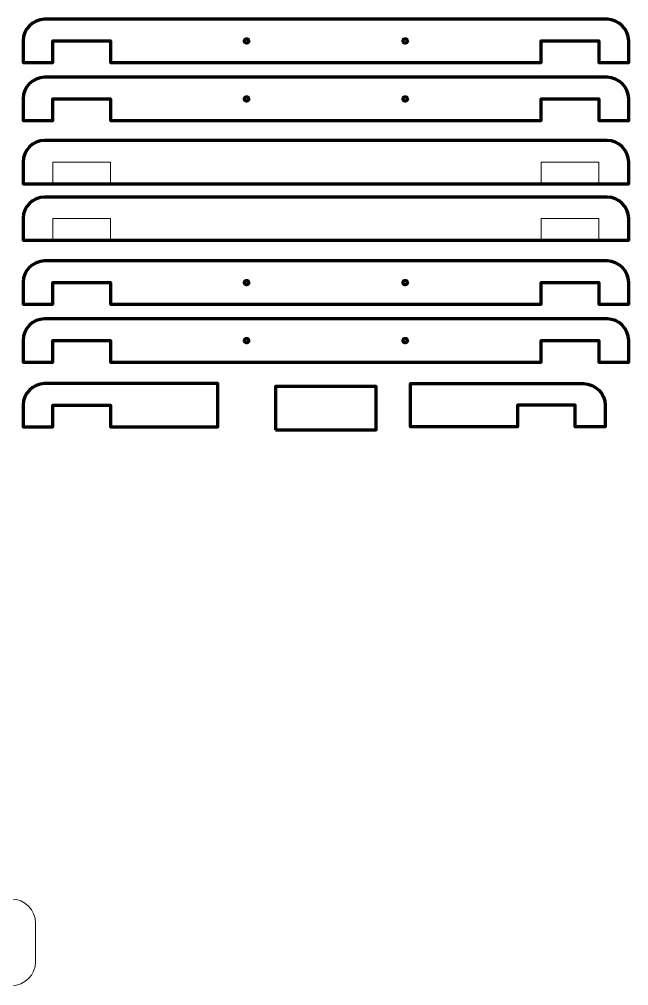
# Model space of a CAD drawing. Header units: centimetres. Extents: x -860 to -17, y -240 to 97.
# Drawn here: x -510.2 to -467.9, y 9.1 to 76.1 of the extents above; entities that cross this region are included whole.
import ezdxf

# ---------------------------------------------------------------- set-up
doc = ezdxf.new("R2010")
doc.units = ezdxf.units.CM
doc.header["$MEASUREMENT"] = 0
doc.layers.add('layer 1', color=7, linetype='Continuous')

msp = doc.modelspace()

# ---------------------------------------------------------------- linework, layer by layer
at = {"layer": 'layer 1', "color": 142, "lineweight": 20}
for points in [[(-507.8226, 64.65181), (-503.8226, 64.65181), (-503.8226, 66.15181), (-507.8226, 66.15181), (-507.8226, 64.65181)], [(-473.9658, 64.65181), (-469.9658, 64.65181), (-469.9658, 66.15181), (-473.9658, 66.15181), (-473.9658, 64.65181)], [(-507.8226, 60.7379), (-503.8226, 60.7379), (-503.8226, 62.2379), (-507.8226, 62.2379), (-507.8226, 60.7379)], [(-473.9658, 60.7379), (-469.9658, 60.7379), (-469.9658, 62.2379), (-473.9658, 62.2379), (-473.9658, 60.7379)]]:
    msp.add_lwpolyline(points, close=True, dxfattribs=at)
at = {"layer": 'layer 1', "color": 242, "lineweight": 158}
msp.add_lwpolyline([(-492.39419, 47.60146), (-485.39419, 47.60146), (-485.39419, 50.60522), (-492.39419, 50.60522), (-492.39419, 47.60146)], close=True, dxfattribs=at)
for centre in [(-494.3942, 74.55349), (-483.3942, 74.55349), (-494.3942, 70.53525), (-483.3942, 70.53525), (-494.3942, 57.80623), (-483.3942, 57.80623), (-494.3942, 53.78799), (-483.3942, 53.78799)]:
    msp.add_ellipse(centre, major_axis=(0, 0.15), ratio=1, dxfattribs=at)
for points, knots in [([(-508.39421, 76.05349), (-508.39421, 76.05349), (-469.39418, 76.05349), (-469.39418, 76.05349), (-469.39418, 76.05349), (-468.56918, 76.05349), (-467.89419, 75.3785), (-467.89419, 74.5535), (-467.89419, 74.5535), (-467.89419, 74.5535), (-467.89419, 74.55348), (-467.89419, 74.55348), (-467.89419, 74.55348), (-467.89419, 74.55348), (-467.89419, 73.05349), (-467.89419, 73.05349), (-467.89419, 73.05349), (-467.89419, 73.05349), (-469.39418, 73.05349), (-469.39418, 73.05349), (-469.39418, 73.05349), (-469.39418, 73.05349), (-469.9658, 73.05349), (-469.9658, 73.05349), (-469.9658, 73.05349), (-469.9658, 73.05349), (-469.9658, 74.55349), (-469.9658, 74.55349), (-469.9658, 74.55349), (-469.9658, 74.55349), (-473.9658, 74.55349), (-473.9658, 74.55349), (-473.9658, 74.55349), (-473.9658, 74.55349), (-473.9658, 73.05349), (-473.9658, 73.05349), (-473.9658, 73.05349), (-473.9658, 73.05349), (-503.8226, 73.05349), (-503.8226, 73.05349), (-503.8226, 73.05349), (-503.8226, 73.05349), (-503.8226, 74.55349), (-503.8226, 74.55349), (-503.8226, 74.55349), (-503.8226, 74.55349), (-507.8226, 74.55349), (-507.8226, 74.55349), (-507.8226, 74.55349), (-507.8226, 74.55349), (-507.8226, 73.05349), (-507.8226, 73.05349), (-507.8226, 73.05349), (-507.8226, 73.05349), (-508.39421, 73.05349), (-508.39421, 73.05349), (-508.39421, 73.05349), (-508.39421, 73.05349), (-509.8942, 73.05349), (-509.8942, 73.05349), (-509.8942, 73.05349), (-509.8942, 73.05349), (-509.8942, 74.55348), (-509.8942, 74.55348), (-509.8942, 74.55348), (-509.8942, 74.55348), (-509.8942, 74.5535), (-509.8942, 74.5535), (-509.8942, 74.5535), (-509.8942, 75.3785), (-509.21921, 76.05349), (-508.39421, 76.05349)], [0, 0, 0, 0, 0.05263158, 0.05263158, 0.05263158, 0.05263158, 0.10526316, 0.10526316, 0.10526316, 0.10526316, 0.15789474, 0.15789474, 0.15789474, 0.15789474, 0.21052632, 0.21052632, 0.21052632, 0.21052632, 0.26315789, 0.26315789, 0.26315789, 0.26315789, 0.31578947, 0.31578947, 0.31578947, 0.31578947, 0.36842105, 0.36842105, 0.36842105, 0.36842105, 0.42105263, 0.42105263, 0.42105263, 0.42105263, 0.47368421, 0.47368421, 0.47368421, 0.47368421, 0.52631579, 0.52631579, 0.52631579, 0.52631579, 0.57894737, 0.57894737, 0.57894737, 0.57894737, 0.63157895, 0.63157895, 0.63157895, 0.63157895, 0.68421053, 0.68421053, 0.68421053, 0.68421053, 0.73684211, 0.73684211, 0.73684211, 0.73684211, 0.78947368, 0.78947368, 0.78947368, 0.78947368, 0.84210526, 0.84210526, 0.84210526, 0.84210526, 0.89473684, 0.89473684, 0.89473684, 0.89473684, 1, 1, 1, 1]), ([(-508.39421, 72.03525), (-508.39421, 72.03525), (-469.39418, 72.03525), (-469.39418, 72.03525), (-469.39418, 72.03525), (-468.56918, 72.03525), (-467.89419, 71.36026), (-467.89419, 70.53526), (-467.89419, 70.53526), (-467.89419, 70.53526), (-467.89419, 70.53524), (-467.89419, 70.53524), (-467.89419, 70.53524), (-467.89419, 70.53524), (-467.89419, 69.03525), (-467.89419, 69.03525), (-467.89419, 69.03525), (-467.89419, 69.03525), (-469.39418, 69.03525), (-469.39418, 69.03525), (-469.39418, 69.03525), (-469.39418, 69.03525), (-469.9658, 69.03525), (-469.9658, 69.03525), (-469.9658, 69.03525), (-469.9658, 69.03525), (-469.9658, 70.53525), (-469.9658, 70.53525), (-469.9658, 70.53525), (-469.9658, 70.53525), (-473.9658, 70.53525), (-473.9658, 70.53525), (-473.9658, 70.53525), (-473.9658, 70.53525), (-473.9658, 69.03525), (-473.9658, 69.03525), (-473.9658, 69.03525), (-473.9658, 69.03525), (-503.8226, 69.03525), (-503.8226, 69.03525), (-503.8226, 69.03525), (-503.8226, 69.03525), (-503.8226, 70.53525), (-503.8226, 70.53525), (-503.8226, 70.53525), (-503.8226, 70.53525), (-507.8226, 70.53525), (-507.8226, 70.53525), (-507.8226, 70.53525), (-507.8226, 70.53525), (-507.8226, 69.03525), (-507.8226, 69.03525), (-507.8226, 69.03525), (-507.8226, 69.03525), (-508.39421, 69.03525), (-508.39421, 69.03525), (-508.39421, 69.03525), (-508.39421, 69.03525), (-509.8942, 69.03525), (-509.8942, 69.03525), (-509.8942, 69.03525), (-509.8942, 69.03525), (-509.8942, 70.53524), (-509.8942, 70.53524), (-509.8942, 70.53524), (-509.8942, 70.53524), (-509.8942, 70.53526), (-509.8942, 70.53526), (-509.8942, 70.53526), (-509.8942, 71.36026), (-509.21921, 72.03525), (-508.39421, 72.03525)], [0, 0, 0, 0, 0.05263158, 0.05263158, 0.05263158, 0.05263158, 0.10526316, 0.10526316, 0.10526316, 0.10526316, 0.15789474, 0.15789474, 0.15789474, 0.15789474, 0.21052632, 0.21052632, 0.21052632, 0.21052632, 0.26315789, 0.26315789, 0.26315789, 0.26315789, 0.31578947, 0.31578947, 0.31578947, 0.31578947, 0.36842105, 0.36842105, 0.36842105, 0.36842105, 0.42105263, 0.42105263, 0.42105263, 0.42105263, 0.47368421, 0.47368421, 0.47368421, 0.47368421, 0.52631579, 0.52631579, 0.52631579, 0.52631579, 0.57894737, 0.57894737, 0.57894737, 0.57894737, 0.63157895, 0.63157895, 0.63157895, 0.63157895, 0.68421053, 0.68421053, 0.68421053, 0.68421053, 0.73684211, 0.73684211, 0.73684211, 0.73684211, 0.78947368, 0.78947368, 0.78947368, 0.78947368, 0.84210526, 0.84210526, 0.84210526, 0.84210526, 0.89473684, 0.89473684, 0.89473684, 0.89473684, 1, 1, 1, 1]), ([(-508.39421, 67.65181), (-508.39421, 67.65181), (-469.39418, 67.65181), (-469.39418, 67.65181), (-469.39418, 67.65181), (-468.56918, 67.65181), (-467.89419, 66.97682), (-467.89419, 66.15182), (-467.89419, 66.15182), (-467.89419, 66.15182), (-467.89419, 66.1518), (-467.89419, 66.1518), (-467.89419, 66.1518), (-467.89419, 66.1518), (-467.89419, 64.65181), (-467.89419, 64.65181), (-467.89419, 64.65181), (-467.89419, 64.65181), (-468.88729, 64.65181), (-468.88729, 64.65181), (-468.88729, 64.65181), (-468.88729, 64.65181), (-469.39418, 64.65181), (-469.39418, 64.65181), (-469.39418, 64.65181), (-469.39418, 64.65181), (-469.9658, 64.65181), (-469.9658, 64.65181), (-469.9658, 64.65181), (-469.9658, 64.65181), (-473.9658, 64.65181), (-473.9658, 64.65181), (-473.9658, 64.65181), (-473.9658, 64.65181), (-503.8226, 64.65181), (-503.8226, 64.65181), (-503.8226, 64.65181), (-503.8226, 64.65181), (-507.8226, 64.65181), (-507.8226, 64.65181), (-507.8226, 64.65181), (-507.8226, 64.65181), (-508.39421, 64.65181), (-508.39421, 64.65181), (-508.39421, 64.65181), (-508.39421, 64.65181), (-508.67357, 64.65181), (-508.67357, 64.65181), (-508.67357, 64.65181), (-508.67357, 64.65181), (-509.8942, 64.65181), (-509.8942, 64.65181), (-509.8942, 64.65181), (-509.8942, 64.65181), (-509.8942, 66.1518), (-509.8942, 66.1518), (-509.8942, 66.1518), (-509.8942, 66.1518), (-509.8942, 66.15182), (-509.8942, 66.15182), (-509.8942, 66.15182), (-509.8942, 66.97682), (-509.21921, 67.65181), (-508.39421, 67.65181)], [0, 0, 0, 0, 0.05882353, 0.05882353, 0.05882353, 0.05882353, 0.11764706, 0.11764706, 0.11764706, 0.11764706, 0.17647059, 0.17647059, 0.17647059, 0.17647059, 0.23529412, 0.23529412, 0.23529412, 0.23529412, 0.29411765, 0.29411765, 0.29411765, 0.29411765, 0.35294118, 0.35294118, 0.35294118, 0.35294118, 0.41176471, 0.41176471, 0.41176471, 0.41176471, 0.47058824, 0.47058824, 0.47058824, 0.47058824, 0.52941176, 0.52941176, 0.52941176, 0.52941176, 0.58823529, 0.58823529, 0.58823529, 0.58823529, 0.64705882, 0.64705882, 0.64705882, 0.64705882, 0.70588235, 0.70588235, 0.70588235, 0.70588235, 0.76470588, 0.76470588, 0.76470588, 0.76470588, 0.82352941, 0.82352941, 0.82352941, 0.82352941, 0.88235294, 0.88235294, 0.88235294, 0.88235294, 1, 1, 1, 1]), ([(-508.39421, 63.7379), (-508.39421, 63.7379), (-469.39418, 63.7379), (-469.39418, 63.7379), (-469.39418, 63.7379), (-468.56918, 63.7379), (-467.89419, 63.06291), (-467.89419, 62.23791), (-467.89419, 62.23791), (-467.89419, 62.23791), (-467.89419, 62.23789), (-467.89419, 62.23789), (-467.89419, 62.23789), (-467.89419, 62.23789), (-467.89419, 60.7379), (-467.89419, 60.7379), (-467.89419, 60.7379), (-467.89419, 60.7379), (-468.88729, 60.7379), (-468.88729, 60.7379), (-468.88729, 60.7379), (-468.88729, 60.7379), (-469.39418, 60.7379), (-469.39418, 60.7379), (-469.39418, 60.7379), (-469.39418, 60.7379), (-469.9658, 60.7379), (-469.9658, 60.7379), (-469.9658, 60.7379), (-469.9658, 60.7379), (-473.9658, 60.7379), (-473.9658, 60.7379), (-473.9658, 60.7379), (-473.9658, 60.7379), (-503.8226, 60.7379), (-503.8226, 60.7379), (-503.8226, 60.7379), (-503.8226, 60.7379), (-507.8226, 60.7379), (-507.8226, 60.7379), (-507.8226, 60.7379), (-507.8226, 60.7379), (-508.39421, 60.7379), (-508.39421, 60.7379), (-508.39421, 60.7379), (-508.39421, 60.7379), (-508.67357, 60.7379), (-508.67357, 60.7379), (-508.67357, 60.7379), (-508.67357, 60.7379), (-509.8942, 60.7379), (-509.8942, 60.7379), (-509.8942, 60.7379), (-509.8942, 60.7379), (-509.8942, 62.23789), (-509.8942, 62.23789), (-509.8942, 62.23789), (-509.8942, 62.23789), (-509.8942, 62.23791), (-509.8942, 62.23791), (-509.8942, 62.23791), (-509.8942, 63.06291), (-509.21921, 63.7379), (-508.39421, 63.7379)], [0, 0, 0, 0, 0.05882353, 0.05882353, 0.05882353, 0.05882353, 0.11764706, 0.11764706, 0.11764706, 0.11764706, 0.17647059, 0.17647059, 0.17647059, 0.17647059, 0.23529412, 0.23529412, 0.23529412, 0.23529412, 0.29411765, 0.29411765, 0.29411765, 0.29411765, 0.35294118, 0.35294118, 0.35294118, 0.35294118, 0.41176471, 0.41176471, 0.41176471, 0.41176471, 0.47058824, 0.47058824, 0.47058824, 0.47058824, 0.52941176, 0.52941176, 0.52941176, 0.52941176, 0.58823529, 0.58823529, 0.58823529, 0.58823529, 0.64705882, 0.64705882, 0.64705882, 0.64705882, 0.70588235, 0.70588235, 0.70588235, 0.70588235, 0.76470588, 0.76470588, 0.76470588, 0.76470588, 0.82352941, 0.82352941, 0.82352941, 0.82352941, 0.88235294, 0.88235294, 0.88235294, 0.88235294, 1, 1, 1, 1]), ([(-508.39421, 59.30623), (-508.39421, 59.30623), (-469.39418, 59.30623), (-469.39418, 59.30623), (-469.39418, 59.30623), (-468.56918, 59.30623), (-467.89419, 58.63124), (-467.89419, 57.80624), (-467.89419, 57.80624), (-467.89419, 57.80624), (-467.89419, 57.80622), (-467.89419, 57.80622), (-467.89419, 57.80622), (-467.89419, 57.80622), (-467.89419, 56.30623), (-467.89419, 56.30623), (-467.89419, 56.30623), (-467.89419, 56.30623), (-469.39418, 56.30623), (-469.39418, 56.30623), (-469.39418, 56.30623), (-469.39418, 56.30623), (-469.9658, 56.30623), (-469.9658, 56.30623), (-469.9658, 56.30623), (-469.9658, 56.30623), (-469.9658, 57.80623), (-469.9658, 57.80623), (-469.9658, 57.80623), (-469.9658, 57.80623), (-473.9658, 57.80623), (-473.9658, 57.80623), (-473.9658, 57.80623), (-473.9658, 57.80623), (-473.9658, 56.30623), (-473.9658, 56.30623), (-473.9658, 56.30623), (-473.9658, 56.30623), (-503.8226, 56.30623), (-503.8226, 56.30623), (-503.8226, 56.30623), (-503.8226, 56.30623), (-503.8226, 57.80623), (-503.8226, 57.80623), (-503.8226, 57.80623), (-503.8226, 57.80623), (-507.8226, 57.80623), (-507.8226, 57.80623), (-507.8226, 57.80623), (-507.8226, 57.80623), (-507.8226, 56.30623), (-507.8226, 56.30623), (-507.8226, 56.30623), (-507.8226, 56.30623), (-508.39421, 56.30623), (-508.39421, 56.30623), (-508.39421, 56.30623), (-508.39421, 56.30623), (-509.8942, 56.30623), (-509.8942, 56.30623), (-509.8942, 56.30623), (-509.8942, 56.30623), (-509.8942, 57.80622), (-509.8942, 57.80622), (-509.8942, 57.80622), (-509.8942, 57.80622), (-509.8942, 57.80624), (-509.8942, 57.80624), (-509.8942, 57.80624), (-509.8942, 58.63124), (-509.21921, 59.30623), (-508.39421, 59.30623)], [0, 0, 0, 0, 0.05263158, 0.05263158, 0.05263158, 0.05263158, 0.10526316, 0.10526316, 0.10526316, 0.10526316, 0.15789474, 0.15789474, 0.15789474, 0.15789474, 0.21052632, 0.21052632, 0.21052632, 0.21052632, 0.26315789, 0.26315789, 0.26315789, 0.26315789, 0.31578947, 0.31578947, 0.31578947, 0.31578947, 0.36842105, 0.36842105, 0.36842105, 0.36842105, 0.42105263, 0.42105263, 0.42105263, 0.42105263, 0.47368421, 0.47368421, 0.47368421, 0.47368421, 0.52631579, 0.52631579, 0.52631579, 0.52631579, 0.57894737, 0.57894737, 0.57894737, 0.57894737, 0.63157895, 0.63157895, 0.63157895, 0.63157895, 0.68421053, 0.68421053, 0.68421053, 0.68421053, 0.73684211, 0.73684211, 0.73684211, 0.73684211, 0.78947368, 0.78947368, 0.78947368, 0.78947368, 0.84210526, 0.84210526, 0.84210526, 0.84210526, 0.89473684, 0.89473684, 0.89473684, 0.89473684, 1, 1, 1, 1]), ([(-508.39421, 55.28799), (-508.39421, 55.28799), (-469.39418, 55.28799), (-469.39418, 55.28799), (-469.39418, 55.28799), (-468.56918, 55.28799), (-467.89419, 54.613), (-467.89419, 53.788), (-467.89419, 53.788), (-467.89419, 53.788), (-467.89419, 53.78798), (-467.89419, 53.78798), (-467.89419, 53.78798), (-467.89419, 53.78798), (-467.89419, 52.28799), (-467.89419, 52.28799), (-467.89419, 52.28799), (-467.89419, 52.28799), (-469.39418, 52.28799), (-469.39418, 52.28799), (-469.39418, 52.28799), (-469.39418, 52.28799), (-469.9658, 52.28799), (-469.9658, 52.28799), (-469.9658, 52.28799), (-469.9658, 52.28799), (-469.9658, 53.78799), (-469.9658, 53.78799), (-469.9658, 53.78799), (-469.9658, 53.78799), (-473.9658, 53.78799), (-473.9658, 53.78799), (-473.9658, 53.78799), (-473.9658, 53.78799), (-473.9658, 52.28799), (-473.9658, 52.28799), (-473.9658, 52.28799), (-473.9658, 52.28799), (-503.8226, 52.28799), (-503.8226, 52.28799), (-503.8226, 52.28799), (-503.8226, 52.28799), (-503.8226, 53.78799), (-503.8226, 53.78799), (-503.8226, 53.78799), (-503.8226, 53.78799), (-507.8226, 53.78799), (-507.8226, 53.78799), (-507.8226, 53.78799), (-507.8226, 53.78799), (-507.8226, 52.28799), (-507.8226, 52.28799), (-507.8226, 52.28799), (-507.8226, 52.28799), (-508.39421, 52.28799), (-508.39421, 52.28799), (-508.39421, 52.28799), (-508.39421, 52.28799), (-509.8942, 52.28799), (-509.8942, 52.28799), (-509.8942, 52.28799), (-509.8942, 52.28799), (-509.8942, 53.78798), (-509.8942, 53.78798), (-509.8942, 53.78798), (-509.8942, 53.78798), (-509.8942, 53.788), (-509.8942, 53.788), (-509.8942, 53.788), (-509.8942, 54.613), (-509.21921, 55.28799), (-508.39421, 55.28799)], [0, 0, 0, 0, 0.05263158, 0.05263158, 0.05263158, 0.05263158, 0.10526316, 0.10526316, 0.10526316, 0.10526316, 0.15789474, 0.15789474, 0.15789474, 0.15789474, 0.21052632, 0.21052632, 0.21052632, 0.21052632, 0.26315789, 0.26315789, 0.26315789, 0.26315789, 0.31578947, 0.31578947, 0.31578947, 0.31578947, 0.36842105, 0.36842105, 0.36842105, 0.36842105, 0.42105263, 0.42105263, 0.42105263, 0.42105263, 0.47368421, 0.47368421, 0.47368421, 0.47368421, 0.52631579, 0.52631579, 0.52631579, 0.52631579, 0.57894737, 0.57894737, 0.57894737, 0.57894737, 0.63157895, 0.63157895, 0.63157895, 0.63157895, 0.68421053, 0.68421053, 0.68421053, 0.68421053, 0.73684211, 0.73684211, 0.73684211, 0.73684211, 0.78947368, 0.78947368, 0.78947368, 0.78947368, 0.84210526, 0.84210526, 0.84210526, 0.84210526, 0.89473684, 0.89473684, 0.89473684, 0.89473684, 1, 1, 1, 1]), ([(-508.39421, 50.80177), (-508.39421, 50.80177), (-496.39419, 50.80177), (-496.39419, 50.80177), (-496.39419, 50.80177), (-496.39419, 50.80177), (-496.39419, 47.80177), (-496.39419, 47.80177), (-496.39419, 47.80177), (-496.39419, 47.80177), (-503.8226, 47.80177), (-503.8226, 47.80177), (-503.8226, 47.80177), (-503.8226, 47.80177), (-503.8226, 49.30177), (-503.8226, 49.30177), (-503.8226, 49.30177), (-503.8226, 49.30177), (-507.8226, 49.30177), (-507.8226, 49.30177), (-507.8226, 49.30177), (-507.8226, 49.30177), (-507.8226, 47.80177), (-507.8226, 47.80177), (-507.8226, 47.80177), (-507.8226, 47.80177), (-508.39421, 47.80177), (-508.39421, 47.80177), (-508.39421, 47.80177), (-508.39421, 47.80177), (-509.8942, 47.80177), (-509.8942, 47.80177), (-509.8942, 47.80177), (-509.8942, 47.80177), (-509.8942, 49.30176), (-509.8942, 49.30176), (-509.8942, 49.30176), (-509.8942, 49.30176), (-509.8942, 49.30178), (-509.8942, 49.30178), (-509.8942, 49.30178), (-509.8942, 50.12678), (-509.21921, 50.80177), (-508.39421, 50.80177)], [0, 0, 0, 0, 0.08333333, 0.08333333, 0.08333333, 0.08333333, 0.16666667, 0.16666667, 0.16666667, 0.16666667, 0.25, 0.25, 0.25, 0.25, 0.33333333, 0.33333333, 0.33333333, 0.33333333, 0.41666667, 0.41666667, 0.41666667, 0.41666667, 0.5, 0.5, 0.5, 0.5, 0.58333333, 0.58333333, 0.58333333, 0.58333333, 0.66666667, 0.66666667, 0.66666667, 0.66666667, 0.75, 0.75, 0.75, 0.75, 0.83333333, 0.83333333, 0.83333333, 0.83333333, 1, 1, 1, 1]), ([(-471.02669, 50.80177), (-471.02669, 50.80177), (-483.02671, 50.80177), (-483.02671, 50.80177), (-483.02671, 50.80177), (-483.02671, 50.80177), (-483.02671, 47.80177), (-483.02671, 47.80177), (-483.02671, 47.80177), (-483.02671, 47.80177), (-475.5983, 47.80177), (-475.5983, 47.80177), (-475.5983, 47.80177), (-475.5983, 47.80177), (-475.5983, 49.30177), (-475.5983, 49.30177), (-475.5983, 49.30177), (-475.5983, 49.30177), (-471.5983, 49.30177), (-471.5983, 49.30177), (-471.5983, 49.30177), (-471.5983, 49.30177), (-471.5983, 47.80177), (-471.5983, 47.80177), (-471.5983, 47.80177), (-471.5983, 47.80177), (-471.02669, 47.80177), (-471.02669, 47.80177), (-471.02669, 47.80177), (-471.02669, 47.80177), (-469.5267, 47.80177), (-469.5267, 47.80177), (-469.5267, 47.80177), (-469.5267, 47.80177), (-469.5267, 49.30176), (-469.5267, 49.30176), (-469.5267, 49.30176), (-469.5267, 49.30176), (-469.5267, 49.30178), (-469.5267, 49.30178), (-469.5267, 49.30178), (-469.5267, 50.12678), (-470.20169, 50.80177), (-471.02669, 50.80177)], [0, 0, 0, 0, 0.08333333, 0.08333333, 0.08333333, 0.08333333, 0.16666667, 0.16666667, 0.16666667, 0.16666667, 0.25, 0.25, 0.25, 0.25, 0.33333333, 0.33333333, 0.33333333, 0.33333333, 0.41666667, 0.41666667, 0.41666667, 0.41666667, 0.5, 0.5, 0.5, 0.5, 0.58333333, 0.58333333, 0.58333333, 0.58333333, 0.66666667, 0.66666667, 0.66666667, 0.66666667, 0.75, 0.75, 0.75, 0.75, 0.83333333, 0.83333333, 0.83333333, 0.83333333, 1, 1, 1, 1])]:
    msp.add_open_spline(points, degree=3, knots=knots, dxfattribs=at)
at = {"layer": 'layer 1', "color": 250, "lineweight": 20}
msp.add_open_spline([(-557.37038, 15.07741), (-557.37038, 15.07741), (-510.68772, 15.07741), (-510.68772, 15.07741), (-510.68772, 15.07741), (-509.77545, 15.07741), (-509.02905, 14.33101), (-509.02905, 13.41873), (-509.02905, 13.41873), (-509.02905, 13.41873), (-509.02905, 10.73609), (-509.02905, 10.73609), (-509.02905, 10.73609), (-509.02905, 9.82381), (-509.77545, 9.07741), (-510.68772, 9.07741), (-510.68772, 9.07741), (-510.68772, 9.07741), (-557.37038, 9.07741), (-557.37038, 9.07741), (-557.37038, 9.07741), (-558.28265, 9.07741), (-559.02905, 9.82381), (-559.02905, 10.73609), (-559.02905, 10.73609), (-559.02905, 10.73609), (-559.02905, 13.41873), (-559.02905, 13.41873), (-559.02905, 13.41873), (-559.02905, 14.33101), (-558.28265, 15.07741), (-557.37038, 15.07741)], degree=3, knots=[0, 0, 0, 0, 0.11111111, 0.11111111, 0.11111111, 0.11111111, 0.22222222, 0.22222222, 0.22222222, 0.22222222, 0.33333333, 0.33333333, 0.33333333, 0.33333333, 0.44444444, 0.44444444, 0.44444444, 0.44444444, 0.55555556, 0.55555556, 0.55555556, 0.55555556, 0.66666667, 0.66666667, 0.66666667, 0.66666667, 0.77777778, 0.77777778, 0.77777778, 0.77777778, 1, 1, 1, 1], dxfattribs=at)

doc.saveas('drawing.dxf')
